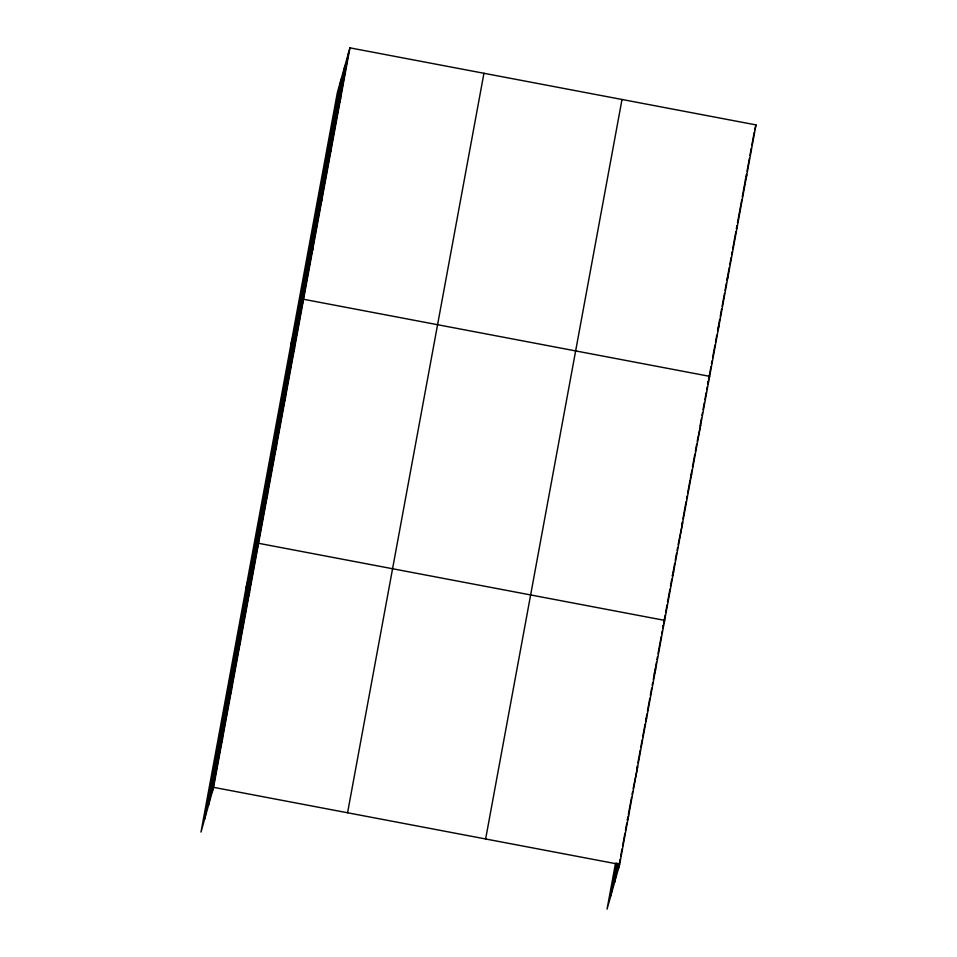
<?xml version="1.0" encoding="UTF-8"?>
<svg xmlns="http://www.w3.org/2000/svg" width="957" height="957" viewBox="0 0 957 957"><rect width="100%" height="100%" fill="white"/><g stroke="black" fill="none" stroke-linecap="round" stroke-linejoin="round"><path stroke-width="1.44" d="M204.702 818.857L341.087 79.359M208.542 805.22L344.915 65.734M212.263 791.989L348.635 52.503M349.939 47.85L337.366 92.59L200.994 832.088L213.567 787.336L349.939 47.85L756.006 124.912L619.634 864.41L607.061 909.15L615.53 863.214M347.57 812.768L483.943 73.282M485.63 838.978L622.014 99.48M610.769 895.919L616.858 862.903M614.609 882.282L618.043 863.633M618.33 869.052L620.184 859.015M620.71 856.144L622.026 848.967M622.564 846.096L624.945 833.176M625.471 830.305L626.799 823.128M627.852 817.386L627.325 820.257L628.629 815.603M628.39 814.515L631.56 797.289M632.087 794.418L632.625 791.547M633.151 788.676L637.637 766.796M636.86 768.579L637.386 765.708M637.912 762.837L640.293 749.917M640.831 747.046L642.147 739.869M642.685 736.998L645.066 724.078M645.592 721.207L646.92 714.03M647.446 711.159L649.827 698.239M650.353 695.368L651.681 688.191M652.207 685.32L652.746 682.449M653.272 679.578L656.442 662.352M656.981 659.481L657.507 656.61M658.033 653.739L661.215 636.513M661.742 633.642L662.268 630.771M662.806 627.9L663.333 625.029L662.591 627.672M663.596 623.593L665.187 614.98M665.713 612.109L667.041 604.932M667.567 602.061L669.948 589.141M670.474 586.27L671.802 579.093M674.709 563.302L672.328 576.222L673.644 571.568M675.247 560.431L676.563 553.254M677.101 550.383L677.628 547.512M678.154 544.641L682.64 522.761M681.863 524.544L682.389 521.673M682.915 518.802L686.097 501.576M686.624 498.705L687.162 495.834M687.688 492.963L690.069 480.043M690.595 477.172L691.923 469.995M692.449 467.124L694.83 454.204M695.368 451.333L696.684 444.156M697.21 441.285L700.644 425.147M700.129 425.494L701.457 418.317M701.983 415.446L702.51 412.575M703.036 409.704L704.364 402.526M704.89 399.655L706.218 392.478M706.745 389.607L707.271 386.736M707.809 383.865L708.336 380.994L707.594 383.637M708.599 379.558L710.979 366.627M711.518 363.756L712.044 360.885M712.57 358.014L714.963 345.082M715.489 342.199L716.817 335.022M719.724 319.219L717.606 330.715L718.91 326.062M720.262 316.348L721.578 309.159M722.116 306.288L724.497 293.356M725.023 290.485L726.351 283.296M729.27 267.493L726.877 280.425L728.193 275.772M729.796 264.622L731.124 257.433M731.65 254.562L732.177 251.691M732.715 248.82L735.885 231.582M736.423 228.699L736.95 225.828M737.476 222.957L741.723 199.965M742.249 197.094L746.484 174.114M747.022 171.231L749.403 158.3M749.929 155.429L751.257 148.251M751.783 145.38L754.176 132.449M339.364 102.782L340.668 98.14M330.093 153.072L331.397 148.419M320.81 203.363L322.126 198.709M311.539 253.641L312.855 248.987M291 344.018L303.572 299.278L709.639 376.34L708.659 379.833M293.273 352.738L294.577 348.085M284.265 401.545L285.569 396.892M275.269 450.352L276.573 445.699M266.261 499.147L267.577 494.506M245.997 588.053L258.569 543.301L664.637 620.375L663.656 623.868M248.258 596.761L249.574 592.108M239.262 645.568L240.566 640.915M230.266 694.375L231.57 689.722M221.258 743.182L222.562 738.529M754.702 129.566L756.006 124.912M745.431 179.856L746.735 175.203M736.483 228.974L737.464 225.493M690.332 478.608L691.636 473.954M654.325 673.836L655.641 669.182M645.652 721.47L646.633 717.989M213.567 787.336L619.634 864.41"/></g></svg>
